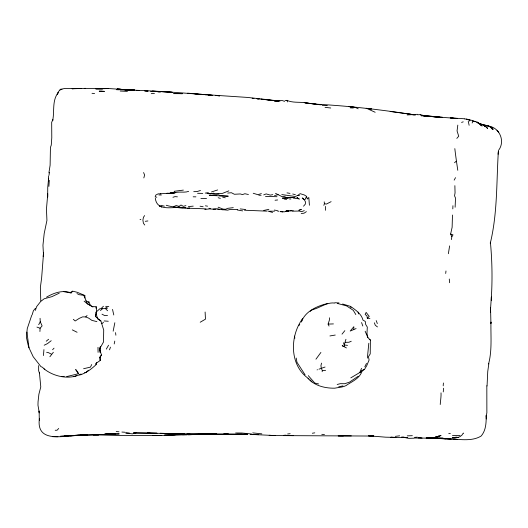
<?xml version="1.0" encoding="UTF-8"?>
<svg xmlns="http://www.w3.org/2000/svg" width="528" height="528" viewBox="0 0 528 528"><rect width="100%" height="100%" fill="white"/><g stroke="black" fill="none" stroke-linecap="round" stroke-linejoin="round"><path stroke-width="0.79" d="M47.698 193.512L47.672 197.083L47.738 187.308L48.635 178.233L48.345 181.223M100.313 346.375L100.188 352.572L99.561 348.962L103.495 342.005L103.706 330.02L100.881 320.978L95.509 316.523L95.528 314.193M491.317 300.478L491.35 297.053L490.4 311.104L490.545 312.49L490.552 307.943L490.928 323.459L490.948 322.04C490.664 336.026 492.202 350.282 488.585 363.957M40.781 300.874L40.366 287.397L41.62 278.131L43.454 254.338L42.953 245.256L44.187 233.561L46.933 220.387L46.451 209.121L47.685 194.74M440.233 404.514C440.458 400.594 441.25 396.832 441.025 392.858M353.773 329.3L353.846 326.693L350.209 331.056L356.083 328.568M79.655 375.038C86.123 373.197 91.271 369.112 96.089 364.67L95.627 363.634L100.208 360.485L100.327 356.611L101.475 355.04L99.561 348.962L99.865 347.615M329.538 317.79L329.472 319.843L328.106 324.093L329.036 326.047M452.8 208.903L452.945 205.709M43.435 252.635L43.25 256.575L43.454 254.338M39.93 331.505L40.088 328.238L42.115 325.888L40.253 321.743L40.055 318.311M48.886 186.41L49.295 180.352M491.357 297.33C492.485 278.975 492.122 260.515 490.413 242.233L490.281 243.263C497.548 213.292 496.412 182.464 498.326 151.925M143.827 177.916L144.632 175.058L143.59 172.544M486.288 418.955L486.176 415.609C486.268 422.572 485.991 430.624 481.094 436.069C472.936 441.058 462.607 439.639 453.493 439.19L457.413 439.415L443.329 438.61L450.655 439.052M455.116 207.22L455.519 198.092L454.555 195.842L455.057 192.852L454.872 185.651M452.476 215.028L452.126 227.278L450.622 234.043L451.836 236.663L451.42 239.587M368.808 343.273L367.369 358.096M443.197 385.829L443.414 382.985M457.783 170.293C456.707 162.987 455.664 155.978 454.826 148.619M498.485 150.17L498.082 154.242M487.06 385.988L487.753 371.408L488.862 363.568M113.157 331.181L114.833 322.74M443.243 391.915L443.639 388.238M445.698 273.471L445.975 270.983M48.906 172.9L50.114 165.205L50.437 147.404L51.262 145.134L51.784 137.755L51.678 122.239L52.906 119.757L52.694 120.516C54.655 111.177 51.85 100.531 58.291 92.519L57.215 94.281L58.555 91.562L60.449 89.305L64.772 88.493L81.134 88.499L72.105 88.777L74.639 88.572M457.809 125.11L457.063 130.937L458.707 136.217L456.819 138.395M95.977 308.18L96.188 306.728L92.334 306.629L87.344 303.752L84.124 301.145M448.371 253.717L449.612 245.903M322.159 371.712L322.331 370.57L321.248 368.108L320.951 365.495L321.572 363.125M48.985 175.342L49.427 172.471M43.943 349.582L43.435 355.555M95.509 316.523L96.611 309.956L96.188 306.728M325.552 206.441L325.565 210.296M114.2 343.946L114.781 341.081M486.189 415.965L486.869 412.83L486.829 385.75M346.421 347.926L342.197 345.675L343.748 346.48L344.395 346.071L344.243 344.995L345.939 339.28M32.089 314.959L33.383 310.761L35.416 308.319M96.089 364.67L96.736 362.597M35.389 310.385L36.59 306.682L40.676 301.481L44.213 298.762L51.83 296.677L59.242 293.179M109.534 349.833L110.444 347.16M323.842 205.352L324.41 203.689L324.218 201.848M302.023 320.252L302.557 318.74C289.542 336.329 289.443 365.726 308.867 378.794M31.687 315.434L27.251 328.621L26.4 337.273L28.01 344.586L29 347.8L33.185 356.704L40.933 366.63L42.352 367.217L44.801 369.435M301.415 322.007C305.092 311.236 317.341 305.89 327.73 303.475M499 149.721C505.355 140.554 499.138 126.977 487.918 126.027L491.568 127.525L490.03 126.469L483.212 124.687M361.561 368.313L359.759 372.544L350.797 377.87M365.138 331.228L367.891 337.636L370.399 340.006L370.214 353.938L368.412 356.671L369.098 359.997L366.729 365.68L364.577 369.323L362.307 370.319C360.512 377.474 353.668 380.794 347.939 384.311C344.23 387.427 339.247 387.222 334.759 388.186C325.103 388.337 314.787 385.862 307.969 378.404M91.7 364.518L90.506 367.112L83.602 368.716M60.06 90.11L60.449 89.305L61.994 89.463M364.789 366.874L366.491 363.396M38.689 324.707L40.253 321.743M108.563 345.22L106.3 349.12M454.159 180.14L455.519 177.652M303.527 206.197L305.342 204.105L305.428 201.782L304.154 199.525L302.273 198.092L304.201 199.637L305.085 199.485L306.577 196.363L304.372 194.99L300.115 193.67L297.772 195.426L295.258 196.489L281.767 194.568M451.836 236.663L453.017 234.868L450.622 234.043M144.606 215.569L143.444 217.325L142.897 220.15L143.418 223.238L144.751 225.027M49.883 356.756L53.354 352.255M310.226 311.474L310.946 310.391L313.625 309.335M100.208 360.485L99.673 357.581L100.327 356.611M298.848 325.69L299.732 324.383M99.673 357.581L101.475 355.04M315.949 359.198L320.912 352.433M472.111 122.984L472.619 122.298M342.012 334.151L344.843 330.667M63.908 291.707L71.168 292.928L72.719 291.172L77.253 292.294L84.85 295.482L84.942 297.977M103.488 322.166L102.524 323.242L101.277 323.657M90.44 305.435L87.344 303.752L88.975 301.957L90.44 305.435L92.921 307.025M52.595 349.727L54.034 348.176M58.707 428.472L57.044 430.247L55.202 430.267M73.326 319.321L75.194 320.998L79.22 318.377L82.665 316.866L85.688 316.932L87.074 315.506M101.369 308.306L103.435 306.233M367.316 318.239L369.211 316.384L366.142 312.411L365.138 314.47L366.94 315.856L367.316 318.239L369.917 318.391M317.097 369.95L317.44 369.62M454.542 162.743L456.133 161.238M88.466 370.207L86.084 372.365L84.566 372.682M362.307 370.319L359.759 372.544L364.577 369.323M100.419 310.504L102.577 308.675L107.323 308.392M96.195 312.015L99.911 308.715L102.577 308.675M46.246 341.194L48.616 339.273M51.203 340.712L47.474 343.616L44.18 345.226M185.929 205.61L183.348 206.342L181.012 205.009L177.738 207.28C173.851 206.95 170.023 206.488 166.214 205.26M81.074 373.989C69.564 380.087 53.988 376.82 44.042 368.867M358.208 376.233L349.45 382.166L344.692 383.724L340.408 383.671L337.181 384.476M306.379 211.669L304.003 213.206L301.231 213.477M469.478 121.031L470.171 120.615M200.204 322.232L205.465 319.169L205.115 312.028M69.874 292.789L72.719 291.172M46.556 297.145C53.803 292.868 62.938 289.667 71.168 292.928M169.165 193.651L170.425 193.043L173.323 192.839L166.432 193.532M318.952 369.178L325.043 367.039M331.115 201.663L326.35 204.085L324.41 203.689M173.758 206.587L176.194 205.517L179.045 206.369M299.587 210.098L301.363 209.339L298.696 210.309M351.245 341.26L348.929 342.243L345.239 342.349M455.789 437.455L452.318 437.752C456.674 438.332 461.32 437.342 463.346 433.033L463.472 433.29M263.71 194.885L266.171 193.901L270.296 195.122L272.791 194.641M304.28 210.646L301.686 211.636L299.053 211.048L292.472 211.174M228.862 190.859L222.446 193.393L216.249 194.04M73.689 376.695L76.435 375.679M217.655 189.941L211.51 191.941M268.891 209.319L263.65 210.487M461.584 122.404L463.221 121.849M261.367 193.585L257.921 194.7L253.222 193.261M200.468 190.476L196.937 191.598L193.756 191.651M172.946 197.274L175.032 196.621L177.401 196.825M187.011 208.652L189.46 207.92M213.616 193.136L210.25 194.066L206.963 193.373L215.556 194.053M66.614 376.603L78.415 373.745L77.755 371.976L75.669 369.527L78.415 373.745M274.54 195.571L278.131 194.674L282.157 196.706L285.272 196.211M170.333 193.439L175.072 192.753L170.287 193.07M188.648 191.36C184.094 193.076 179.111 191.149 174.544 192.872L174.194 191.301L183.368 190.106M188.384 206.58L193.241 206.138M312.728 309.613C320.014 307.857 326.779 301.996 334.712 303.059M105.857 307.626L107.197 307.322M338.738 386.793L342.943 385.869M399.63 435.818L395.294 436.366M204.805 209.411L210.335 208.831M166.61 193.505L168.181 193.228L160.479 193.809M329.927 335.953L335.247 335.049M452.483 435.58L459.947 435.488M205.267 193.103L208.355 192.621M312.319 433.231L314.78 432.848M145.306 221.305L147.886 220.955M61.552 376.662L64.244 376.312M133.802 432.887L157.027 433.237L134.475 432.986L135.082 432.736L132.475 433.891L125.697 432.953L129.36 432.993M407.174 114.946L417.417 114.312M287.615 433.99L290.149 433.706M171.923 193.017L174.722 192.707M285.034 100.577L286.955 100.366C292.994 103.138 300.023 101.693 306.431 102.947M200.904 198.574L206.534 198.561M275.062 200.244L277.629 199.967M227.693 193.076L231.389 192.72L234.392 194.271L240.339 193.948L242.464 194.608L244.86 193.73L248.431 194.522M233.257 207.662L227.68 208.336L225.529 209.299L223.087 209.114L218.15 207.187M84.289 88.466L108.167 88.546L96.307 88.869M84.381 88.46L85.589 88.354L79.801 88.473M452.318 437.752L455.539 437.481M414.586 437.362L417.318 437.144M87.542 434.828L80.467 435.197M87.371 434.782L70.145 435.765M322.331 370.57L325.604 370.346M86.717 434.821L81.055 435.237L98.789 434.881L93.086 434.808L125.38 435.62L160.994 435.461L175.263 434.854M283.873 435.303L286.13 435.151M417.668 114.781L420.295 114.609L427.475 116.622L424.01 116.107M293.278 210.712L285.635 211.246L288.809 210.83L286.334 211.2L288.202 210.718L284.559 211.807L282.104 211.807M76.976 293.575L79.081 294.67L84.85 295.482M164.373 435.138L216.718 433.805L207.286 434.036L247.295 434.287M211.319 433.745L208.864 433.897L211.18 433.752M407.279 435.857L412.342 435.686M413.827 438.194L408.804 438.359L403.894 437.356L407.458 437.666L385.73 437.184L368.386 435.805L373.725 436.055L275.636 435.587L250.173 434.372L258.733 434.689M39.501 420.367L39.362 418.737C35.653 447.13 72.059 432.947 87.476 435.032L60.232 436.313L75.992 435.303L119.242 433.924L105.131 433.976M140.045 219.463L140.857 219.417M199.564 434.491L205.22 434.207M133.881 432.927L136.046 432.821L133.762 432.881M223.865 433.587L228.254 433.481M66.04 435.864L64.449 435.937L66.891 435.864M70.825 435.646L77.992 435.329M201.696 434.28L188.239 434.755L201.584 434.287M151.259 93.647L154.44 93.509M242.233 434.181L191.512 434.221L180.774 433.62L184.708 433.712M328.106 324.093L333.425 323.915M203.234 433.752L198.62 433.897L208.388 433.745L187.07 433.765L189.677 433.917M202.745 193.4L197.578 193.294M107.514 315.526L104.762 315.612L102.01 314.18M289.509 199.016L290.921 198.983M160.802 193.789L158.103 193.862L155.813 195.07L155.153 196.931L156.796 197.175M71.26 435.712L74.217 435.646L70.369 435.719M164.822 435.098L187.44 434.722L182.556 434.762M394.086 437.428L395.908 437.389L390.892 437.237L393.287 437.382M295 197.492L285.463 197.815L293.568 197.492M242.788 434.372L247.606 434.273M322.232 105.369L327.301 105.633M157.172 435.481L158.275 435.461L152.645 435.415L160.994 435.461M464.818 119.057L466.673 119.031L469.656 120.008L466.349 119.269L471.121 120.113M414.256 438.029L443.197 438.253L431.145 437.983M269.478 211.22L274.461 211.187M443.197 438.253L427.495 438.022L434.63 438.2M104.683 433.983L115.652 433.99L106.583 433.976M85.754 435.158L80.131 435.164L81.325 435.171M343.378 435.884L338.164 435.871L351.318 435.904M52.721 436.696L57.935 436.722M237.112 434.28L246.114 434.306M96.466 88.387L101.138 88.44M306.029 103.184L310.662 103.567L308.537 103.297M258.826 195.261L261.103 195.274M99.779 88.44L97.588 88.42L107.837 88.486L130.588 89.978M170.339 433.62L184.833 433.95L147.378 433.059L149.985 433.092M194.634 93.819L203.399 94.651C174.438 92.103 145.391 90.308 116.332 89.648L118.991 89.681M130.363 89.813L117.097 89.219L121.724 89.47M205.999 208.87L189.242 208.25M458.469 437.468L455.862 437.078M286.044 435.547L293.297 435.64M193.162 196.799L195.921 196.845M213.101 209.207L216.018 209.253M251.605 433.996L241.85 433.019L235.646 432.98M105.699 306.365L108.794 306.425M172.306 92.209L152.315 91.159L171.567 92.202M406.982 437.606L404.606 437.554L407.722 437.633M452.212 439.032L426.122 437.983M158.895 194.951L161.383 195.004M265.505 196.429L276.995 196.7M187.07 433.765L188.476 433.805M212.566 193.842L219.034 194.027M464.765 118.787L450.232 117.889L457.637 118.477M178.114 207.616L185.651 207.847C176.279 205.352 157.153 213.325 155.311 198.284M216.856 195.624L209.299 195.419L228.261 196.178L219.127 195.697M448.747 433.369L450.331 433.422M401.643 437.006L404.026 437.078M266.66 211.134L244.484 210.23M134.746 90.024L120.562 89.483M223.172 209.774L217.615 209.312M126.324 89.72L134.792 90.024M183.117 207.808L178.226 207.629L189.321 208.217M335.023 302.755L338.969 302.894M173.21 433.706L160.228 433.231M280.196 211.675L282.876 211.781M418.169 437.897L422.116 438.049M445.784 438.854L426.419 437.996M350.321 107.877L353.291 108.002M418.605 437.461L420.915 437.56M372.603 436.009L373.725 436.055M118.43 89.12L117.407 89.08L129.472 89.905L123.592 89.404M269.188 435.296L275.636 435.587M453.519 118.153L432.643 116.714M104.194 320.938L108.266 321.255M430.993 116.536L442.365 117.196M120.212 91.034L127.413 91.384M290.083 210.58L291.43 210.646M297.772 195.426L299.515 195.518M164.419 206.164L160.763 205.333M136.303 90.374L139.405 90.559M209.048 94.809L200.409 94.288L247.79 97.449L279.932 101.072M136.594 90.407L139.022 90.552M144.685 90.902L147.926 91.106M144.863 90.908L147.985 91.106M121.909 432.049L125.057 432.254M435.415 116.873L429.528 115.909L421.615 115.526M418.361 437.474L420.71 437.646M123.486 89.628L128.984 90.031M290.116 210.632L291.482 210.731M437.039 117.051L440.227 117.289L423.892 115.757L430.254 116.457M124.615 89.668L128.212 89.978L119.282 89.212L129.551 90.05M206.408 94.776L187.638 93.152M157.931 91.945L160.347 92.143M278.824 101.099L274.402 101.013L282.289 100.558L284.618 101.356M150.962 91.502L152.592 91.641M245.665 209.53L240.187 208.916M237.501 209.451L229.944 209.504L227.594 210.157L221.74 209.576M207.992 94.908L212.665 95.337M150.922 91.502L152.473 91.634M321.783 434.32L324.469 434.557M266.845 99.772L278.606 101.145M203.234 94.512L206.356 94.789M207.92 94.934L211.82 95.284M116.213 431.548L119.005 431.798M304.214 102.67L321.077 104.841M414.473 114.86L411.299 114.563L413.728 114.814M342.626 304.003L350.48 306.379C355.496 309.91 361.383 313.757 362.987 320.087L365.284 321.44L365.627 324.344L367.31 327.109L366.98 333.419L367.891 337.636M325.063 107.349L330.752 108.002M261.829 433.844L252.721 432.894M252.252 98.3L253.876 98.465M257.116 98.789L259.552 99.033M261.175 99.198L264.416 99.528M219.635 95.858L215.747 95.449L219.688 95.852M252.239 98.3L253.829 98.472M257.017 98.809L258.608 98.98M260.997 99.231L263.38 99.488M265.769 99.739L272.138 100.419M421.76 115.652L425.74 116.081L421.694 115.619M92.017 93.304L94.591 93.581M319.955 104.696L314.549 104.102C347.239 105.725 379.79 109.573 412.157 114.477L415.371 114.847M347.53 345.358L344.243 344.995L343.49 342.751M408.619 114.074L415.516 114.866M242.656 210.89L237.27 209.966M280.309 211.497L282.381 211.761M390.159 111.474L412.157 114.477M284.216 199.076L286.605 199.419M287.001 192.885L289.978 193.367M205.412 205.821L207.583 206.177M293.212 198.046L297.528 198.693M478.408 123.493L481.576 124.027M274.283 210.071L277.22 210.586M200.033 206.21L203.135 206.752M46.655 352.295L48.319 352.592L51.566 354.229M480.163 124.133L484.341 124.905M277.464 211.002L278.903 211.273M219.199 209.141C215.84 207.92 212.19 210.309 208.963 208.25M480.401 124.634L481.358 125.684L477.919 122.404L472.969 120.826M318.648 383.968L314.761 383.044L308.306 375.659M222.664 197.155L225.304 197.822M96.908 321.631L91.832 320.351L88.671 318.133L85.688 316.932M337.267 303.389L346.553 305.897L353.278 310.319L355.813 314.563M292.743 194.007L295.35 194.707M83.879 295.541L86.374 301.25L88.975 301.957M218.15 197.723L220.354 198.383M272.58 212.467L267.703 210.989M480.434 123.803L482.11 126.034L481.193 124.502L478.639 123.169L482.09 124.766M36.947 327.089L40.088 328.238M471.715 120.509L475.094 121.777M367.508 108.768L375.157 112.266M483.285 125.169L484.915 125.921L483.285 125.169L485.674 126.562L487.654 128.515L486.466 126.964L484.189 125.558M476.909 122.47L479.444 123.592M369.211 339.458L370.399 340.006M472.217 121.004L473.557 121.625M355.852 107.666L358.215 108.814M72.29 329.868L77.095 332.277M275.517 193.347L278.131 194.674M478.639 123.169L481.193 124.502M483.14 125.05L484.889 125.968L483.391 124.78L485.364 126.7L483.391 124.78M100.881 320.978L97.574 318.872L95.885 312.464M297.205 197.762L299.284 199.122L296.888 197.538M377.467 326.918L375.309 325.288L374.345 322.793M304.148 199.538L302.273 198.092L304.201 199.637M476.956 122.047L478.889 123.625L478.012 122.72M420.295 114.609L421.667 115.988M105.587 308.708L107.6 310.754M310.009 379.771L311.949 381.889M497.026 130.251L498.703 132.251M305.078 374.827L296.96 362.254L296.201 358.037M85.76 300.762L86.519 301.937M286.955 100.366L287.562 101.917M86.374 301.25L87.344 303.752M376.2 320.595L377.329 323.565M350.48 306.379L350.988 307.817M361.574 322.549L362.795 326M358.07 312.081L358.591 313.909M306.577 196.363L307.309 199.043L308.821 197.492L309.415 205.253M113.784 314.978L112.53 309.415M468.224 121.136L469.135 125.288M39.296 419.72L39.112 411.048L39.296 412.889L37.97 405.194L38.056 401.788L38.894 394.192L40.781 386.938L39.442 372.874L39.527 373.342L38.636 370.781L38.656 365.62M29 347.8L26.921 332.072M294.525 336.072L294.855 338.204M115.559 332.64L115.876 335.207M449.275 279.035L449.645 282.731M97.99 347.351L98.076 352.354M48.536 175.982L48.543 179.15M440.906 435.494L438.755 436.57L434.551 437.468L440.906 435.494M438.893 436.121L435.501 437.243L438.893 436.121M290.209 197.314L286.981 197.756L291.958 197.538L290.209 197.314M285.82 197.855L282.302 198.165L288.506 197.769L285.82 197.855M78.883 435.329L75.029 435.521L78.883 435.336M177.672 93.562L173.659 93.628L182.398 93.687L177.672 93.562M102.557 88.856L95.469 88.763L102.557 88.856M101.706 91.225L99.205 91.172L104.432 91.384L101.706 91.225M350.566 106.689L348.374 106.564L356.017 107.534L350.566 106.689M153.965 91.628L151.582 91.443L153.978 91.634M369.376 108.636L366.168 108.299L371.468 108.986L369.376 108.636M315.025 104.056L306.009 103.013L315.025 104.056M487.318 125.671L485.285 125.242L488.308 125.935L487.318 125.671M161.766 206.923L159.522 205.999L161.766 206.923M492.175 128.073L490.934 127.294L493.198 129.261L492.175 128.073M491.918 128.601L490.829 127.446L492.789 129.565L491.918 128.601"/></g></svg>
